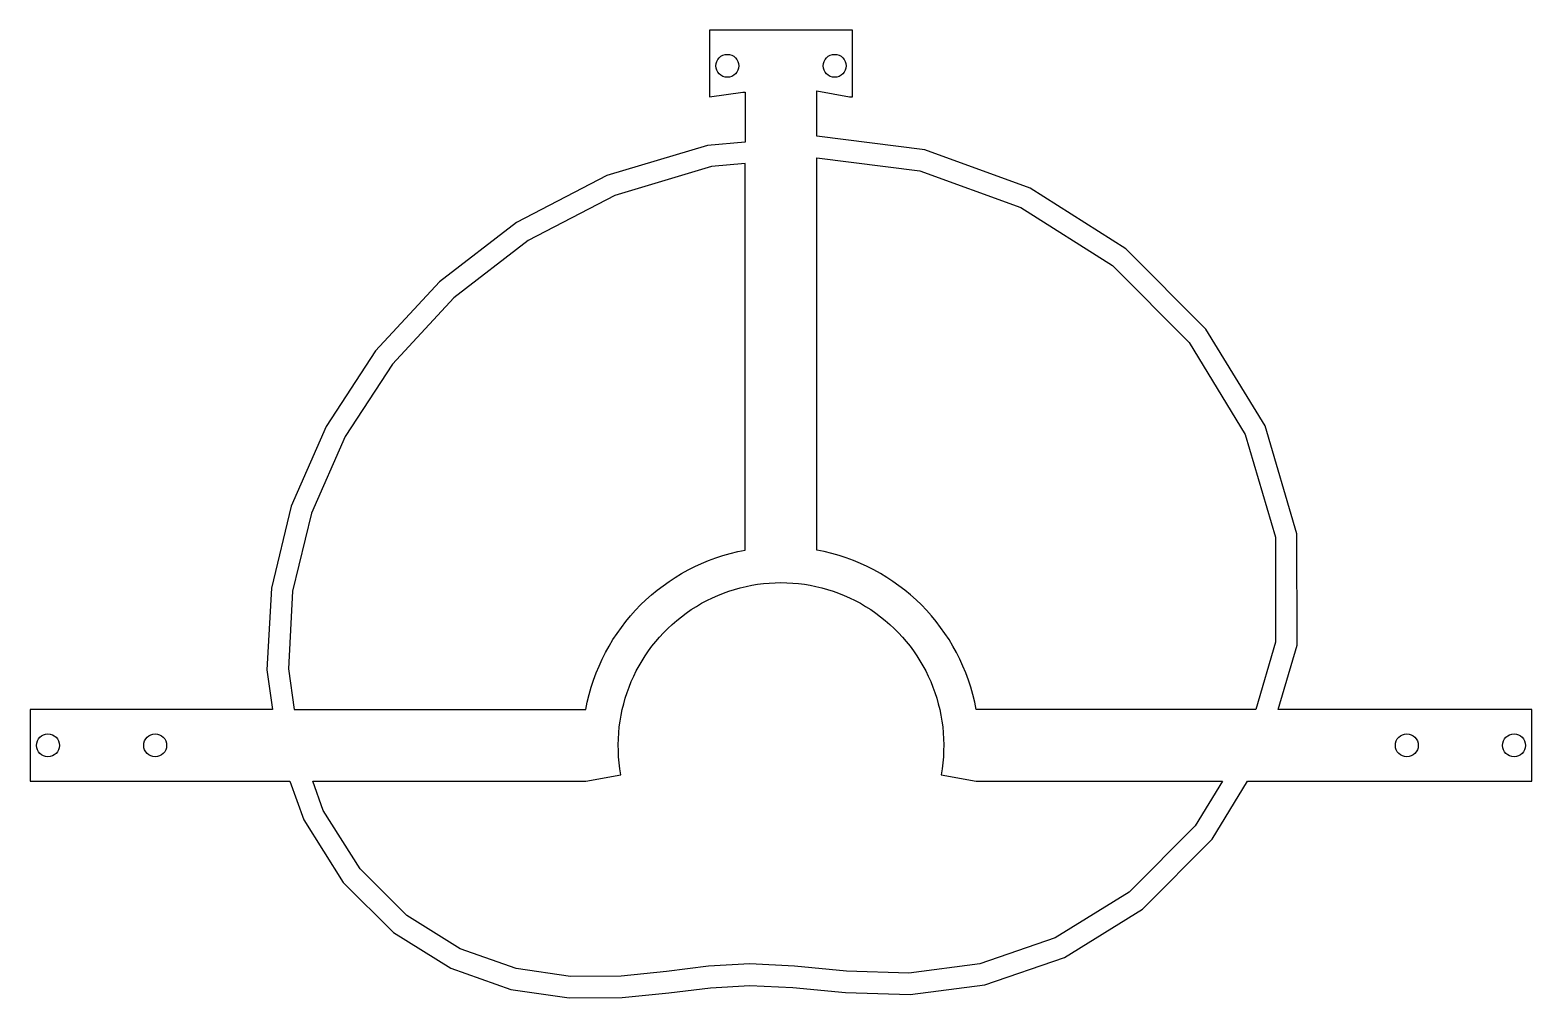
# Model space of a CAD drawing. Header units: millimetres. Extents: x -95 to 115, y -35 to 100.
import ezdxf

# ---------------------------------------------------------------- set-up
doc = ezdxf.new("R2010")
doc.units = ezdxf.units.MM
doc.layers.get('0').update_dxf_attribs({"linetype": 'CONTINUOUS'})

msp = doc.modelspace()

# ---------------------------------------------------------------- linework, layer by layer
msp.add_lwpolyline([(15, 85.18), (15, 91.5), (19.59, 90.68), (20, 90.68), (20, 100), (0, 100), (0, 90.68), (4.68, 91.3), (5, 91.3), (5, 84.34), (-0.28, 83.88), (-14.37, 79.66), (-26.96, 73.1), (-37.77, 64.78), (-46.68, 55.15), (-53.61, 44.59), (-58.49, 33.42), (-61.26, 21.97), (-61.87, 10.58), (-61.09, 5), (-95, 5), (-95, -5), (-58.66, -5), (-56.71, -10.42), (-51.22, -19.15), (-44.19, -26.16), (-36.17, -31.16), (-27.76, -34.12), (-19.62, -35.31), (-12.2, -35.24), (-5.67, -34.57), (0.13, -33.87), (5.66, -33.56), (11.67, -33.86), (19, -34.56), (28.04, -34.83), (38.51, -33.49), (49.64, -29.65), (60.54, -22.88), (70.3, -13.12), (75.23, -5), (115, -5), (115, 5), (79.53, 5), (82.15, 14.01), (82.12, 29.56), (77.68, 44.66), (69.42, 58.19), (58.22, 69.43), (44.86, 77.91), (30.12, 83.24)], close=True)
for points in [[(15, 27.3), (15, 82.15), (29.41, 80.31), (43.53, 75.2), (56.33, 67.08), (67.05, 56.32), (74.91, 43.44), (79.12, 29.13), (79.15, 14.43), (76.41, 5), (37.3, 5, 0.311654)], [(5, 27.3), (5, 81.33), (0.28, 80.92), (-13.23, 76.87), (-25.34, 70.57), (-35.74, 62.55), (-44.31, 53.29), (-50.96, 43.16), (-55.63, 32.46), (-58.28, 21.54), (-58.86, 10.71), (-58.06, 5), (-17.3, 5, -0.311654)], [(37.3, -5), (71.72, -5), (67.93, -11.25), (58.66, -20.51), (48.35, -26.92), (37.82, -30.56), (27.89, -31.82), (19.18, -31.57), (11.89, -30.87), (5.65, -30.56), (-0.13, -30.88), (-6, -31.59), (-12.37, -32.25), (-19.42, -32.31), (-27.04, -31.19), (-34.86, -28.44), (-42.32, -23.79), (-48.86, -17.27), (-54, -9.1), (-55.48, -5), (-17.3, -5), (-12.38, -4.1, -1.199817), (32.38, -4.1)]]:
    msp.add_lwpolyline(points, format="xyb", close=True)
for centre in [(2.5, 95), (17.5, 95), (-92.5, 0), (-77.5, 0), (97.5, 0), (112.5, 0)]:
    msp.add_circle(centre, 1.6)

doc.saveas('drawing.dxf')
